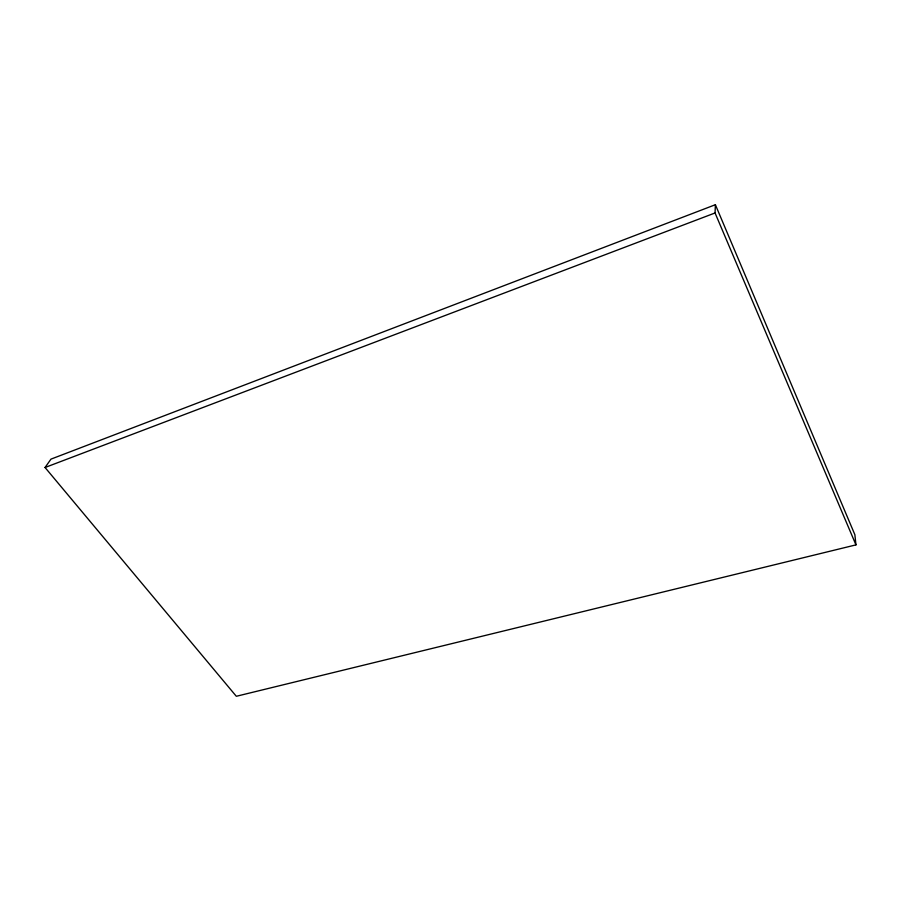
<?xml version="1.0" encoding="UTF-8"?>
<svg xmlns="http://www.w3.org/2000/svg" width="901" height="901" viewBox="0 0 901 901"><rect width="100%" height="100%" fill="white"/><g stroke="black" fill="none" stroke-linecap="round" stroke-linejoin="round"><path stroke-width="1.35" d="M855.95 544.88L715.056 212.963L715.383 204.718L50.974 459.127L45.05 467.495L236.321 696.282L855.95 544.88L854.88 534.732L715.383 204.718M45.05 467.495L715.056 212.963"/></g></svg>
